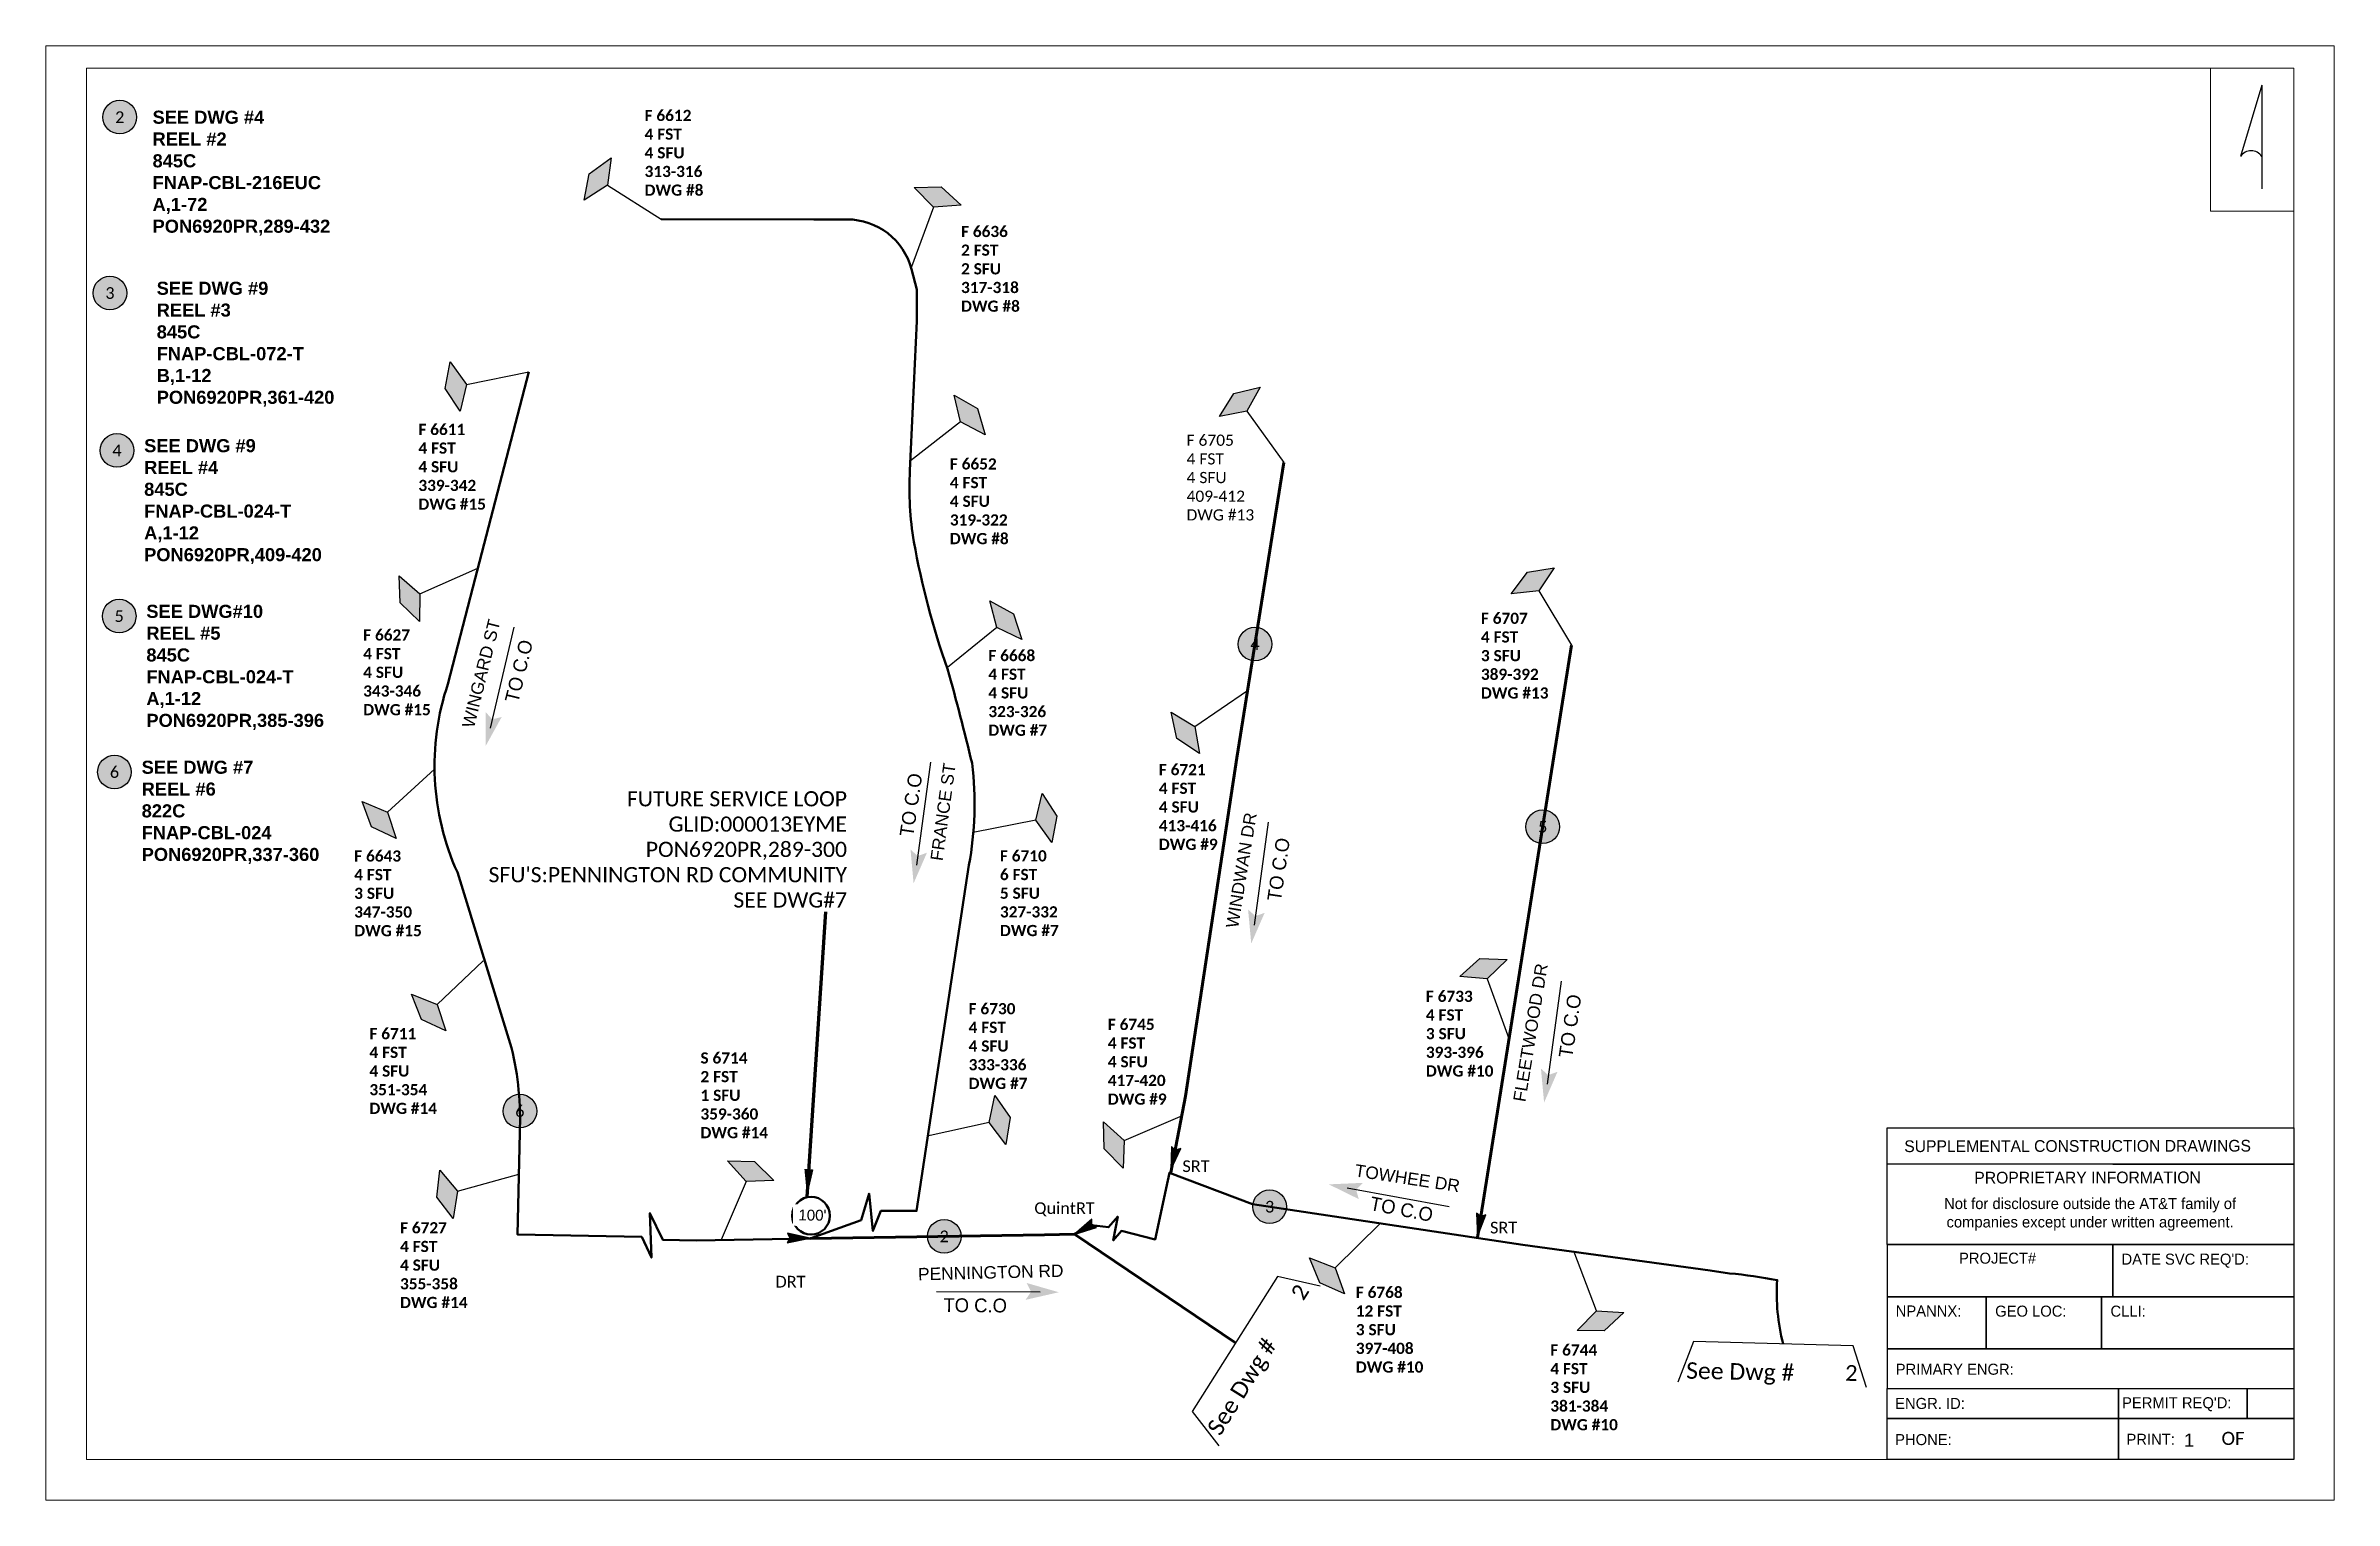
# Paper-space layout '3' of a CAD drawing. Header units: inches. Extents: x 1.3 to 17.9, y 1 to 11.6.
import ezdxf
from ezdxf.enums import TextEntityAlignment as Align
from ezdxf.lldxf.tags import DXFTag

# ---------------------------------------------------------------- set-up
doc = ezdxf.new("R2010")
doc.units = ezdxf.units.IN
doc.header["$MEASUREMENT"] = 0
for name, color, linetype in [('20 loop', 1, 'Continuous'), ('CableCallout', 7, 'Continuous'), ('CALLES', 6, 'Continuous'), ('EXIST MH', 20, 'Continuous'), ('HOA', 4, 'Continuous'), ('REELS BUBBLES', 87, 'Continuous'), ('SPLICE', 7, 'Continuous'), ('STREET NAMES', 250, 'Continuous'), ('USE TEXT', 1, 'Continuous')]:
    doc.layers.add(name, color=color, linetype=linetype)
for name, color, linetype, lineweight in [('AERIAL CABLE PROP', 1, 'Continuous', 60), ('BURIED CABLE PROP', 1, 'BUR', 60), ('cables', 1, 'Continuous', 40), ('F-TEXT', 21, 'Continuous', 30), ('FST PROP', 240, 'Continuous', 50), ('INNERDUCT LENGTH', 4, 'Continuous', 53), ('MISC', 7, 'Continuous', 0), ('Pole notes', 7, 'Continuous', 0), ('unk 2 (def)', 7, 'Continuous', 0), ('z Level 63', 7, 'Continuous', 0)]:
    doc.layers.add(name, color=color, linetype=linetype, lineweight=lineweight)
doc.styles.add('Annotative', font='arial.ttf')
doc.styles.add('calibri', font='calibri.ttf')
doc.styles.add('Legend', font='calibri.ttf')
doc.styles.add('MtXpl_Courier_New', font='cour.ttf')
doc.styles.add('MtXpl_Stylus_BT', font='stylu.ttf')
doc.styles.add('PROPOSED', font='calibri.ttf')
doc.styles.get("Standard").update_dxf_attribs({"font": 'arial.ttf'})
doc.styles.add('TelcoFixed', font='dgn000.shx', dxfattribs={"height": 108})
tags = doc.linetypes.add('BUR', pattern='A,4.693196,-0.073857,["B",Standard,S=0.5,R=0,X=0,Y=-0.25],-0.553701,4.679246', length=10).pattern_tags.tags
tags[6] = DXFTag(74, 10)
doc.dimstyles.get("Standard").update_dxf_attribs({"dimtxt": 2, "dimasz": 2, "dimexe": 0.18, "dimexo": 0.0625, "dimgap": 0.09, "dimtad": 0, "dimdec": 0, "dimzin": 0, "dimdsep": 46, "dimtxsty": 'Standard', "dimcen": 0.09, "dimadec": 0, "dimazin": 0, "dimtfac": 1, "dimtdec": 0, "dimtofl": 0, "dimtmove": 0, "dimatfit": 3, "dimfxl": 1, "dimtolj": 1, "dimtzin": 0, "dimarcsym": 0})

# ---------------------------------------------------------------- blocks, each defined once
blk = doc.blocks.new('ATTSW_NORTH1')
at = {"layer": 'z Level 63', "color": 0, "linetype": 'Continuous', "lineweight": -2, "ltscale": 800.0016}
for q in [(-1458, -1329), (0, -3559)]:
    blk.add_line((0, 3559), q, dxfattribs=at)
blk.add_arc((-729, -1826), 882, 34.29789, 145.70211, dxfattribs=at)
blk = doc.blocks.new('*U420')
for p, q in [((13.348, 1.853), (13.348, 2.701)), ((13.348, 2.701), (16.296, 2.701)), ((16.296, 2.701), (16.296, 1.853)), ((16.296, 2.436), (13.348, 2.436)), ((14.986, 2.436), (16.296, 2.436)), ((13.348, 1.853), (14.986, 1.853)), ((16.296, 1.853), (13.348, 1.853)), ((13.348, 1.853), (13.348, 1.475)), ((14.986, 1.475), (14.986, 1.853)), ((14.986, 1.853), (16.296, 1.853)), ((14.986, 1.853), (14.986, 1.475)), ((16.296, 1.853), (16.296, 1.475)), ((13.348, 1.475), (14.067, 1.475)), ((13.348, 1.475), (13.348, 1.098)), ((14.986, 1.475), (13.348, 1.475)), ((14.067, 1.098), (14.067, 1.475)), ((14.067, 1.475), (14.902, 1.475)), ((14.067, 1.475), (14.067, 1.098)), ((14.902, 1.475), (14.902, 1.098)), ((14.902, 1.098), (14.902, 1.475)), ((14.902, 1.475), (16.296, 1.475)), ((16.296, 1.475), (14.986, 1.475)), ((16.296, 1.475), (16.296, 1.098)), ((13.348, 1.098), (13.348, 0.811)), ((14.067, 1.098), (13.348, 1.098)), ((13.348, 1.098), (16.296, 1.098)), ((14.902, 1.098), (14.067, 1.098)), ((16.296, 1.098), (14.902, 1.098)), ((16.296, 1.098), (16.296, 0.811)), ((13.348, 0.811), (16.296, 0.811)), ((13.348, 0.592), (13.348, 0.811)), ((13.348, 0.811), (15.025, 0.811)), ((15.025, 0.811), (15.958, 0.811)), ((15.025, 0.811), (15.025, 0.592)), ((15.025, 0.592), (15.025, 0.811)), ((15.958, 0.811), (16.296, 0.811)), ((15.958, 0.592), (15.958, 0.811)), ((15.958, 0.811), (15.958, 0.592)), ((16.296, 0.811), (16.296, 0.592)), ((13.348, 0.295), (13.348, 0.592)), ((13.348, 0.592), (15.025, 0.592)), ((15.025, 0.592), (13.348, 0.592)), ((15.025, 0.592), (15.958, 0.592)), ((16.296, 0.592), (15.025, 0.592)), ((15.025, 0.592), (15.025, 0.295)), ((15.025, 0.295), (15.025, 0.592)), ((15.958, 0.592), (16.296, 0.592)), ((16.296, 0.592), (16.296, 0.295)), ((15.025, 0.295), (13.348, 0.295)), ((16.296, 0.295), (15.025, 0.295))]:
    blk.add_line(p, q)
at = {"layer": 'z Level 63', "color": 7, "linetype": 'Continuous', "lineweight": 0, "flags": 128}
blk.add_lwpolyline([(0, 10.543), (16.59, 10.543), (16.59, 0), (0, 0), (0, 10.543)], dxfattribs=at)
at = {"layer": 'z Level 63', "color": 7, "linetype": 'Continuous', "lineweight": 0}
for points in [[(0.295, 10.38), (16.296, 10.38), (16.296, 1.853), (16.296, 0.295), (13.348, 0.295), (0.295, 0.295)], [(15.694, 10.38), (16.296, 10.38), (16.296, 9.345), (15.694, 9.345)]]:
    blk.add_lwpolyline(points, close=True, dxfattribs=at)
at = {"layer": 'unk 2 (def)', "color": 7, "linetype": 'Continuous', "lineweight": 30, "ltscale": 100, "xscale": 0.0001058182743603506, "yscale": 0.0001058182743603506, "zscale": 0.0001058182743603506}
blk.add_blockref('ATTSW_NORTH1', (16.065, 9.882), dxfattribs=at)
at = {"color": 18, "lineweight": 30, "true_color": 0x000000, "style": 'TelcoFixed'}
for s, p in [('SUPPLEMENTAL CONSTRUCTION DRAWINGS', (13.473, 2.524)), ('PROPRIETARY INFORMATION', (13.981, 2.296))]:
    blk.add_text(s, height=0.085, rotation=0.085, dxfattribs=at).set_placement(p)
at = {"color": 18, "lineweight": 20, "true_color": 0x000000, "style": 'TelcoFixed'}
for s, p in [('PROJECT#', (13.87, 1.715)), ("DATE SVC REQ'D:", (15.048, 1.708)), ('NPANNX:', (13.411, 1.332)), ('GEO LOC:', (14.132, 1.331)), ('CLLI:', (14.968, 1.331)), ('PRIMARY ENGR:', (13.411, 0.91)), ('ENGR. ID:', (13.407, 0.662)), ("PERMIT REQ'D:", (15.052, 0.667)), ('PHONE:', (13.407, 0.4)), ('PRINT:', (15.084, 0.402))]:
    blk.add_text(s, height=0.08, dxfattribs=at).set_placement(p)
at = {"color": 18, "lineweight": 25, "true_color": 0x000000, "insert": (13.371, 2.191), "char_height": 0.08, "width": 2.89823, "attachment_point": 1, "style": 'TelcoFixed'}
blk.add_mtext('\\pxqc;Not for disclosure outside the AT&T family of\\Pcompanies except under written agreement.', dxfattribs=at)
at = {"color": 18, "lineweight": 50, "true_color": 0x000000, "insert": (15.773, 0.496), "char_height": 0.095, "attachment_point": 1, "style": 'calibri'}
blk.add_mtext_dynamic_manual_height_columns('OF', width=0.21385, gutter_width=0.475, heights=[0.103], dxfattribs=at)
at = {"color": 18, "lineweight": 50, "true_color": 0x000000, "style": 'MtXpl_Courier_New', "flags": 10}
blk.add_attdef('PROJECT_#', (13.832, 1.524), '', height=0.085, rotation=0.05, dxfattribs=at)
for tag, p in [('SVC_DATE', (15.237, 1.531)), ('GEO_LOC', (14.15, 1.148)), ('CLLI_REG', (15.293, 1.151)), ('PRIMARY_ENG', (14.521, 0.894)), ('ENGR_ID', (14.055, 0.657)), ('PERMIT_REQ', (16.015, 0.659)), ('PHONE_#', (13.927, 0.392)), ('TOTAL_PG', (15.987, 0.399))]:
    blk.add_attdef(tag, p, '', height=0.085, dxfattribs=at)
blk.add_attdef('NPANNX', text='', height=0.085, dxfattribs=at).set_placement((13.423, 1.242), align=Align.TOP_LEFT)
blk = doc.blocks.new('A$C4d26874f')
at = {"linetype": 'ByBlock', "lineweight": 35}
h = blk.add_hatch(color=7, dxfattribs=at)
h.dxf.hatch_style = 1
h.paths.add_polyline_path([(0.512, 0.259), (0.456, 0.067), (0.565, -0.101), (0.611, 0.09)])
at = {"layer": 'HOA', "color": 7, "lineweight": 30}
blk.add_lwpolyline([(0.456, 0.067), (0.512, 0.259), (0.611, 0.09), (0.565, -0.101), (0.456, 0.067), (0, 0)], dxfattribs=at)
blk = doc.blocks.new('CCFB')
at = {"linetype": 'Continuous', "lineweight": 0, "true_color": 0xffffff}
h = blk.add_hatch(color=7, dxfattribs=at)
h.dxf.hatch_style = 1
h.paths.add_polyline_path([(-0.122, 0, 1), (0.122, 0, 1)])
at = {"color": 0, "linetype": 'ByBlock', "lineweight": -2}
blk.add_circle((0, 0), 0.122, dxfattribs=at)
at = {"color": 0, "linetype": 'ByBlock', "lineweight": -2, "style": 'PROPOSED'}
blk.add_attdef('CCFN', text='', height=0.0844, dxfattribs=at).set_placement((0, 0), align=Align.MIDDLE_CENTER)
at = {"color": 0, "linetype": 'ByBlock', "lineweight": -2, "flags": 104}
blk.add_attdef('CCFA', text='', height=0.0844, dxfattribs=at).set_placement((0.206, 0.09), align=Align.TOP_LEFT)
blk = doc.blocks.new('*U426')
at = {"color": 92, "lineweight": 30}
blk.add_lwpolyline([(4.96, 0.75), (4.91, -3), (17.76, -7.73), (20.16, -4.85)], dxfattribs=at)
at = {"color": 92, "lineweight": 30, "style": 'Legend'}
blk.add_text('See Dwg #', height=1.415, rotation=160.1781, dxfattribs=at).set_placement((19.38, -4.91))
at = {"lineweight": 0, "style": 'Legend'}
blk.add_attdef('DWG', (6.54, -0.38), '', height=1.35, rotation=160.1781, dxfattribs=at)
blk = doc.blocks.new('*U427')
at = {"color": 92, "lineweight": 30}
blk.add_lwpolyline([(10.44, 3.98), (7.19, 2.1), (9.71, -11.36), (13.41, -11.94)], dxfattribs=at)
at = {"color": 92, "lineweight": 30, "style": 'Legend'}
blk.add_text('See Dwg #', height=1.415, rotation=100.9851, dxfattribs=at).set_placement((12.96, -11.31))
at = {"lineweight": 0, "style": 'Legend'}
blk.add_attdef('DWG', (10.27, 2.05), '', height=1.35, rotation=100.9851, dxfattribs=at)
blk = doc.blocks.new('*U423')
at = {"layer": 'Pole notes', "linetype": 'Continuous'}
blk.add_hatch(color=1, dxfattribs=at).paths.add_polyline_path([(5.92, -2.44), (0, 0), (6.4, 0.14), (5.46, -1.05)])
at = {"layer": 'Pole notes', "color": 1, "linetype": 'Continuous', "lineweight": 30, "flags": 128}
blk.add_lwpolyline([(5.92, -2.44), (0, 0), (6.4, 0.14), (5.46, -1.05), (5.92, -2.44)], dxfattribs=at)
blk = doc.blocks.new('*U424')
at = {"layer": 'Pole notes', "linetype": 'Continuous'}
blk.add_hatch(color=1, dxfattribs=at).paths.add_polyline_path([(-3.91, 5.06), (0, 0), (-5.61, 3.07), (-4.21, 3.64)])
at = {"layer": 'Pole notes', "color": 1, "linetype": 'Continuous', "lineweight": 30, "flags": 128}
blk.add_lwpolyline([(-3.91, 5.06), (0, 0), (-5.61, 3.07), (-4.21, 3.64), (-3.91, 5.06)], dxfattribs=at)
blk = doc.blocks.new('*U425')
at = {"layer": 'Pole notes', "linetype": 'Continuous'}
blk.add_hatch(color=1, dxfattribs=at).paths.add_polyline_path([(1.1, 6.3), (0, 0), (-1.52, 6.22), (-0.15, 5.56)])
at = {"layer": 'Pole notes', "color": 1, "linetype": 'Continuous', "lineweight": 30, "flags": 128}
blk.add_lwpolyline([(1.1, 6.3), (0, 0), (-1.52, 6.22), (-0.15, 5.56), (1.1, 6.3)], dxfattribs=at)
blk = doc.blocks.new('*U422')
at = {"layer": 'Pole notes', "linetype": 'Continuous'}
blk.add_hatch(color=1, dxfattribs=at).paths.add_polyline_path([(1.5, 6.22), (0, 0), (-1.12, 6.3), (0.2, 5.56)])
at = {"layer": 'Pole notes', "color": 1, "linetype": 'Continuous', "lineweight": 30, "flags": 128}
blk.add_lwpolyline([(1.5, 6.22), (0, 0), (-1.12, 6.3), (0.2, 5.56), (1.5, 6.22)], dxfattribs=at)
blk = doc.blocks.new('100 loop')
at = {"layer": '20 loop', "lineweight": 50}
blk.add_circle((0.03, 0.17), 7.96, dxfattribs=at)
at = {"layer": '20 loop', "lineweight": 50, "insert": (-5.31, 2.69), "char_height": 4.563, "width": 3.8729, "attachment_point": 1, "bg_fill": 2}
blk.add_mtext("100'", dxfattribs=at)

psp = doc.layouts.new('3')

# ---------------------------------------------------------------- hatches: boundary and pattern name
at = {"layer": 'cables', "lineweight": 0, "true_color": 0x000000}
h = psp.add_hatch(color=18, dxfattribs=at)
h.dxf.hatch_style = 1
h.paths.add_polyline_path([(4.493, 6.489), (4.61, 6.701), (4.542, 6.684)])
h.paths.add_polyline_path([(4.493, 6.489), (4.542, 6.684), (4.494, 6.736)])
h = psp.add_hatch(color=18, dxfattribs=at)
h.dxf.hatch_style = 1
h.paths.add_polyline_path([(7.596, 5.495), (7.693, 5.717), (7.626, 5.693)])
h.paths.add_polyline_path([(7.596, 5.495), (7.626, 5.693), (7.574, 5.74)])
h = psp.add_hatch(color=18, dxfattribs=at)
h.dxf.hatch_style = 1
h.paths.add_polyline_path([(10.044, 5.059), (10.141, 5.281), (10.074, 5.258)])
h.paths.add_polyline_path([(10.044, 5.059), (10.074, 5.258), (10.021, 5.305)])
h = psp.add_hatch(color=18, dxfattribs=at)
h.dxf.hatch_style = 1
h.paths.add_polyline_path([(12.167, 3.906), (12.264, 4.129), (12.197, 4.105)])
h.paths.add_polyline_path([(12.167, 3.906), (12.197, 4.105), (12.144, 4.152)])
h = psp.add_hatch(color=18, dxfattribs=at)
h.dxf.hatch_style = 1
h.paths.add_polyline_path([(10.606, 3.313), (10.824, 3.206), (10.804, 3.273)])
h.paths.add_polyline_path([(10.606, 3.313), (10.804, 3.273), (10.853, 3.324)])
h = psp.add_hatch(color=18, dxfattribs=at)
h.dxf.hatch_style = 1
h.paths.add_polyline_path([(8.649, 2.531), (8.416, 2.598), (8.448, 2.535)])
h.paths.add_polyline_path([(8.649, 2.531), (8.448, 2.535), (8.408, 2.476)])

# ---------------------------------------------------------------- linework, layer by layer
at = {"layer": 'AERIAL CABLE PROP', "color": 5, "lineweight": 50}
psp.add_lwpolyline([(6.019, 2.907), (6.846, 2.921)], dxfattribs=at)
at = {"layer": 'AERIAL CABLE PROP', "color": 5}
psp.add_lwpolyline([(9.93, 2.165), (8.763, 2.952), (8.545, 2.948), (6.846, 2.921)], dxfattribs=at)
at = {"layer": 'BURIED CABLE PROP', "color": 10, "lineweight": 50, "ltscale": 100}
for points in [[(6.846, 2.921), (6.846, 2.921), (7.216, 3.054), (7.216, 3.054), (7.273, 3.246), (7.301, 2.976), (7.359, 3.122), (7.618, 3.12), (7.997, 5.627, 0.07742), (8.02, 6.365, 0.010095), (7.842, 7.049, -0.039819), (7.598, 7.971, -0.055952), (7.57, 8.488), (7.62, 9.57), (7.62, 9.799), (7.581, 9.947, 0.340097), (7.114, 10.308), (6.874, 10.308), (5.766, 10.31)], [(4.806, 9.203), (4.401, 7.64), (4.22, 6.94, 0.188822), (4.289, 5.575), (4.682, 4.302, -0.069588), (4.741, 3.686), (4.724, 2.95), (5.625, 2.933), (5.695, 2.782), (5.685, 3.105), (5.778, 2.911), (6.019, 2.907)], [(13.899, 2.157, -0.078582), (13.857, 2.619, 0.021253), (13.512, 2.668), (13.37, 2.688), (12.014, 2.875), (10.054, 3.17), (9.451, 3.397), (9.44, 3.34), (9.348, 2.914), (9.103, 2.975), (9.044, 2.907), (9.076, 3.079), (9.008, 3.002), (8.886, 3.018), (8.753, 2.949)]]:
    psp.add_lwpolyline(points, format="xyb", dxfattribs=at)
at = {"layer": 'BURIED CABLE PROP', "color": 10, "lineweight": 60, "ltscale": 100}
for points in [[(10.281, 8.545), (9.939, 6.405), (9.567, 3.952), (9.461, 3.4), (9.45, 3.392)], [(11.686, 2.924), (11.683, 2.929), (12.366, 7.221)]]:
    psp.add_lwpolyline(points, dxfattribs=at)
at = {"layer": 'FST PROP', "color": 18, "linetype": 'Continuous', "lineweight": 25, "ltscale": 10, "true_color": 0x000000}
for p, q in [((4.698, 7.353), (4.527, 6.62)), ((7.719, 6.374), (7.618, 5.628)), ((10.167, 5.939), (10.066, 5.193)), ((12.29, 4.786), (12.189, 4.04)), ((11.479, 3.15), (10.739, 3.285)), ((7.761, 2.537), (8.514, 2.535))]:
    psp.add_line(p, q, dxfattribs=at)

# ---------------------------------------------------------------- block references
at = {"color": 18, "true_color": 0x000000}
for p, values in [((1.841, 11.049), {'CCFN': '2'}), ((1.77, 9.774), {'CCFN': '3'}), ((1.821, 8.633), {'CCFN': '4'}), ((1.837, 7.432), {'CCFN': '5'}), ((1.803, 6.302), {'CCFN': '6'})]:
    psp.add_blockref('CCFB', p, dxfattribs=at).add_auto_attribs(values)
at = {"layer": 'INNERDUCT LENGTH', "color": 6}
for p, rotation in [((5.766, 10.31), 139.4178517672431), ((7.58, 9.965), 61.26134213148985), ((4.806, 9.203), 183.009657115843), ((10.281, 8.545), 117.5261274765669), ((7.573, 8.557), 29.47779301315008), ((4.438, 7.78), 195.6450923735904), ((12.366, 7.221), 112.7564988053771), ((7.843, 7.059), 30.82951903433794), ((10.016, 6.892), 205.8668211923561), ((4.123, 6.322), 214.0743176595575), ((8.029, 5.864), 2.722744228856158), ((4.476, 4.933), 215.0940853386561), ((11.912, 4.37), 101.5220198721666), ((7.694, 3.663), 4.116060734332348), ((9.546, 3.812), 194.71539393468), ((4.734, 3.388), 187.3076468796745), ((6.201, 2.911), 58.50991124379286), ((10.982, 3.031), 216.0087734757717), ((12.382, 2.828), 282.5575485753827)]:
    psp.add_blockref('A$C4d26874f', p, dxfattribs=dict(at, rotation=rotation))
at = {"layer": 'MISC', "xscale": 0.08455876756216303, "yscale": 0.08455876756216303, "zscale": 0.08455876756216303, "rotation": 257.8756887223124}
for name, p in [('*U426', (10.569, 2.998)), ('*U427', (14.361, 2.775))]:
    psp.add_blockref(name, p, dxfattribs=at).add_auto_attribs({'DWG': '2'})
at = {"layer": 'REELS BUBBLES', "color": 250}
for p, values in [((10.071, 7.229), {'CCFN': '4'}), ((12.157, 5.905), {'CCFN': '5'}), ((4.742, 3.844), {'CCFN': '6'}), ((10.177, 3.151), {'CCFN': '3'}), ((7.818, 2.936), {'CCFN': '2'})]:
    psp.add_blockref('CCFB', p, dxfattribs=at).add_auto_attribs(values)
at = {"layer": 'SPLICE', "color": 7, "xscale": -0.02638614918701436, "yscale": 0.02638614918701435, "zscale": 0.02638614918701436, "rotation": 348.7619951407619}
for name, p in [('*U425', (9.461, 3.419)), ('*U424', (8.761, 2.949)), ('*U422', (11.684, 2.936)), ('*U423', (6.846, 2.923))]:
    psp.add_blockref(name, p, dxfattribs=at)
at = {"layer": 'STREET NAMES', "color": 18, "lineweight": 50, "true_color": 0x000000}
psp.add_blockref('*U420', (1.305, 1.023), dxfattribs=at)

# ---------------------------------------------------------------- texts
at = {"color": 18, "lineweight": 50, "true_color": 0x000000, "insert": (16.806, 1.507), "char_height": 0.095, "width": 0.754, "attachment_point": 1, "style": 'Annotative'}
psp.add_mtext('1 ', dxfattribs=at)
at = {"layer": 'CableCallout', "lineweight": 70, "char_height": 0.0948, "attachment_point": 1}
for s, insert, width in [('{\\fArial|b1|i0|c0|p34;SEE DWG #4\\PREEL #2\\P845C\\C7;\\PFNAP-CBL-216EUC\\PA,1-72\\PPON6920PR,289-432}', (2.079, 11.096), 1.279), ('{\\fArial|b1|i0|c0|p34;SEE DWG #9\\PREEL #3\\C7; \\C256;\\P845C\\C7;\\PFNAP-CBL-072-T^JB,1-12\\PPON6920PR,361-420}', (2.109, 9.856), 1.28282), ('{\\fArial|b1|i0|c0|p34;SEE DWG #9\\PREEL #4\\P845C\\C7;\\PFNAP-CBL-024-T^JA,1-12\\PPON6920PR,409-420}', (2.018, 8.715), 1.28282), ('{\\fArial|b1|i0|c0|p34;SEE DWG#10\\PREEL #5\\P845C\\C7;\\PFNAP-CBL-024-T^JA,1-12\\PPON6920PR,385-396}', (2.034, 7.514), 1.28282), ('{\\fArial|b1|i0|c0|p34;SEE DWG #7\\PREEL #6\\P822C\\C7;\\PFNAP-CBL-024\\PPON6920PR,337-360}', (2, 6.384), 1.279)]:
    psp.add_mtext(s, dxfattribs=dict(at, insert=insert, width=width))
at = {"layer": 'CALLES', "color": 18, "lineweight": 0, "true_color": 0x000000, "style": 'MtXpl_Stylus_BT'}
for rotation, p in [(76.3038, (4.729, 6.798)), (81.6481, (7.593, 5.829)), (81.6481, (10.258, 5.361)), (81.6481, (12.371, 4.226)), (349.0821, (10.898, 3.128)), (359.5576, (7.812, 2.388))]:
    psp.add_text('TO C.O', height=0.1, rotation=rotation, dxfattribs=at).set_placement(p)
at = {"layer": 'F-TEXT', "color": 18, "lineweight": 25, "true_color": 0x000000, "char_height": 0.0812, "attachment_point": 1, "style": 'calibri'}
for s, insert in [('{\\fCalibri|b1|i0|c0|p34;F 6612\\P4 FST\\P4 SFU\\P313-316\\PDWG #8}', (5.646, 11.102)), ('{\\fCalibri|b1|i0|c0|p34;F 6636\\P2 FST\\P2 SFU\\P317-318\\PDWG #8}', (7.94, 10.261)), ('{\\fCalibri|b1|i0|c0|p34;F 6611\\P4 FST\\P4 SFU\\P339-342\\PDWG #15}', (4.006, 8.826)), ('F 6705\\P4 FST\\P4 SFU\\P409-412\\PDWG #13', (9.575, 8.748)), ('{\\fCalibri|b1|i0|c0|p34;F 6652\\P4 FST\\P4 SFU\\P319-322\\PDWG #8}', (7.859, 8.576)), ('{\\fCalibri|b1|i0|c0|p34;F 6627\\P4 FST\\P4 SFU\\P343-346\\PDWG #15}', (3.606, 7.336)), ('{\\fCalibri|b1|i0|c0|p34;F 6707\\P4 FST\\P3 SFU\\P389-392\\PDWG #13}', (11.709, 7.457)), ('{\\fCalibri|b1|i0|c0|p34;F 6668\\P4 FST\\P4 SFU\\P323-326\\PDWG #7}', (8.138, 7.187)), ('{\\fCalibri|b1|i0|c0|p34;F 6721\\P4 FST\\P4 SFU\\P413-416\\PDWG #9}', (9.374, 6.36)), ('{\\fCalibri|b1|i0|c0|p34;F 6643\\P4 FST\\P3 SFU\\P347-350\\PDWG #15}', (3.541, 5.734)), ('{\\fCalibri|b1|i0|c0|p34;F 6710\\P6 FST\\P5 SFU\\P327-332\\PDWG #7}', (8.222, 5.735)), ('{\\fCalibri|b1|i0|c0|p34;F 6733\\P4 FST\\P3 SFU\\P393-396\\PDWG #10}', (11.31, 4.717)), ('{\\fCalibri|b1|i0|c0|p34;F 6730\\P4 FST\\P4 SFU\\P333-336\\PDWG #7}', (7.995, 4.627)), ('{\\fCalibri|b1|i0|c0|p34;F 6745\\P4 FST\\P4 SFU\\P417-420\\PDWG #9}', (9.004, 4.513)), ('{\\fCalibri|b1|i0|c0|p34;F 6711\\P4 FST\\P4 SFU\\P351-354\\PDWG #14}', (3.651, 4.446)), ('{\\fCalibri|b1|i0|c0|p34;S 6714\\P2 FST\\P1 SFU\\P359-360\\PDWG #14}', (6.051, 4.27)), ('{\\fCalibri|b1|i0|c0|p34;F 6727\\P4 FST\\P4 SFU\\P355-358\\PDWG #14}', (3.873, 3.039)), ('{\\fCalibri|b1|i0|c0|p34;F 6768\\P12 FST\\P3 SFU\\P397-408\\PDWG #10}', (10.802, 2.571)), ('{\\fCalibri|b1|i0|c0|p34;F 6744\\P4 FST\\P3 SFU\\P381-384\\PDWG #10}', (12.212, 2.153))]:
    psp.add_mtext_dynamic_manual_height_columns(s, width=0.51142, gutter_width=0.0255, heights=[0], dxfattribs=dict(at, insert=insert))
at = {"layer": 'F-TEXT', "color": 18, "lineweight": 25, "true_color": 0x000000, "insert": (4.166, 6.163), "char_height": 0.11, "attachment_point": 1}
psp.add_mtext_dynamic_manual_height_columns("\\pxqr;{\\fCalibri|b0|i0|c0|p34;FUTURE SERVICE LOOP\\PGLID:000013EYME\\PPON6920PR,289-300\\PSFU'S:PENNINGTON RD COMMUNITY\\PSEE DWG#7}", width=2.94733, gutter_width=0.052, heights=[0], dxfattribs=at)
at = {"layer": 'STREET NAMES', "color": 7, "ltscale": 5, "insert": (4.321, 6.637), "char_height": 0.09, "width": 0.82737, "attachment_point": 1, "rotation": 76.0772}
psp.add_mtext('WINGARD ST ', dxfattribs=at)
at = {"layer": 'STREET NAMES', "color": 7, "char_height": 0.09}
for s, insert, width, attachment_point, rotation in [('FRANCE ST', (7.717, 5.666), 0.72375, 1, 82.2534), ('WINDWAN DR ', (9.948, 5.166), 0.95701, 7, 80.6979), ('FLEETWOOD DR ', (12.032, 3.906), 1.10069, 7, 80.6979), ('TOWHEE DR ', (10.789, 3.37), 0.86332, 7, 351.3539)]:
    psp.add_mtext(s, dxfattribs=dict(at, insert=insert, width=width, attachment_point=attachment_point, rotation=rotation))
at = {"layer": 'STREET NAMES', "color": 7, "insert": (7.627, 2.707), "char_height": 0.09, "attachment_point": 1, "rotation": 1.423}
psp.add_mtext_dynamic_manual_height_columns('PENNINGTON RD', width=1.07412, gutter_width=0.185, heights=[0], dxfattribs=at)
at = {"layer": 'USE TEXT', "color": 18, "lineweight": 30, "true_color": 0x000000, "char_height": 0.0847, "attachment_point": 1}
for s, insert in [('{\\fCalibri|b0|i0|c0|p34;SRT}', (9.545, 3.487)), ('{\\fCalibri|b0|i0|c0|p34;QuintRT}', (8.471, 3.183)), ('{\\fCalibri|b0|i0|c0|p34;SRT}', (11.775, 3.042)), ('{\\fCalibri|b0|i0|c0|p34;DRT}', (6.595, 2.65))]:
    psp.add_mtext_dynamic_manual_height_columns(s, width=0.21944, gutter_width=0.106, heights=[0], dxfattribs=dict(at, insert=insert))

# ---------------------------------------------------------------- next in the draw order: block references
at = {"layer": 'EXIST MH', "lineweight": 50, "xscale": 0.01716784246496893, "yscale": 0.01716784246496893, "zscale": 0.01716784246496893, "rotation": 359.6040079040502}
psp.add_blockref('100 loop', (6.852, 3.083), dxfattribs=at)

# ---------------------------------------------------------------- next in the draw order: leaders
at = {"layer": 'F-TEXT', "color": 18, "lineweight": 25, "true_color": 0x000000}
psp.add_leader([(6.824, 3.223), (6.961, 5.288)], dimstyle='Standard', override={"dimasz": 0.2, "dimlwd": 65533}, dxfattribs=at)

doc.saveas('drawing.dxf')
